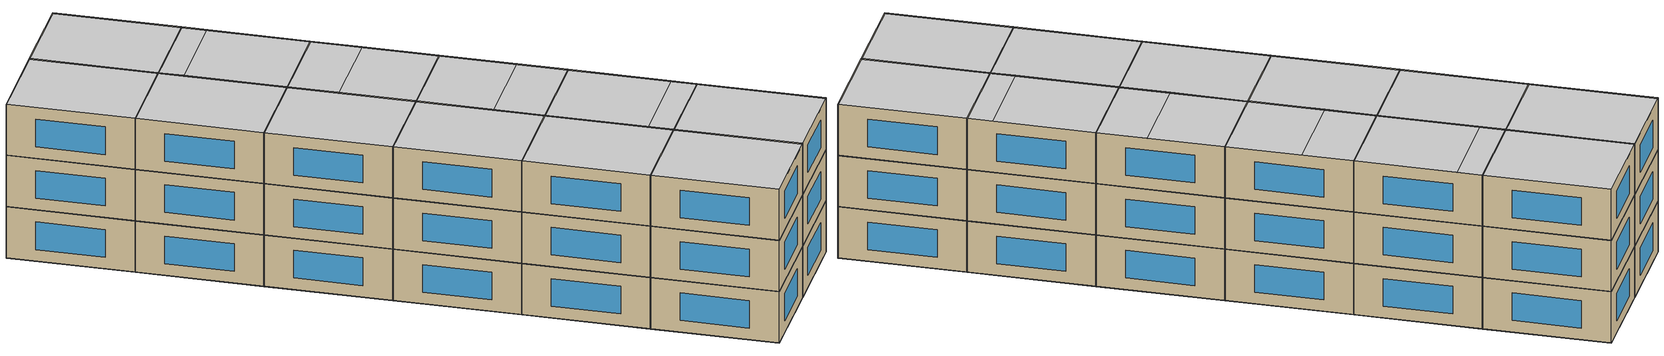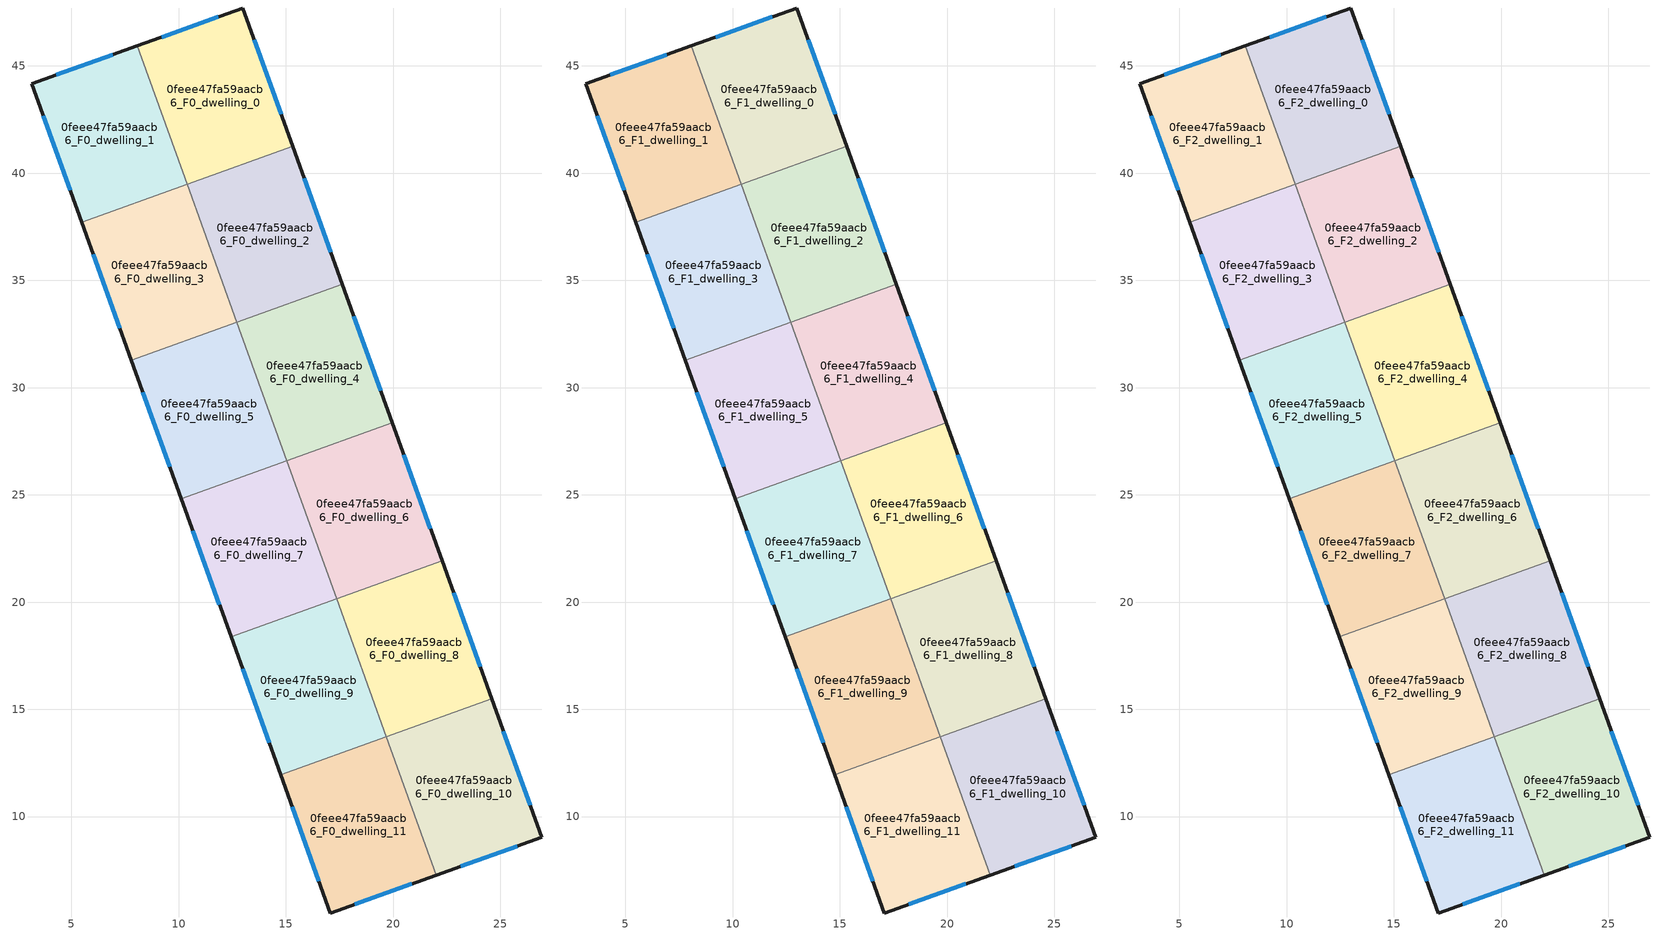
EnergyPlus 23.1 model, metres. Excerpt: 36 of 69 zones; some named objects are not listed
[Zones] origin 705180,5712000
0feee47fa59aacb6_F0_dwelling_0
 floor ground (EU_floor_Construction): 15.32,41.26 13,47.7 8.08,45.94 10.4,39.49 z0
 wall outside (EU_wall_Construction): 8.08,45.94 13,47.7 15.32,41.26 z0:3
 wall to 0feee47fa59aacb6_F0_dwelling_1 (EU_wall_Construction): 10.4,39.49 8.08,45.94 z0:3
 wall to 0feee47fa59aacb6_F0_dwelling_2 (EU_wall_Construction): 15.32,41.26 10.4,39.49 z0:3
 window (EU_Window_Construction): 9.22,46.35 11.86,47.29 / 13.54,46.21 14.78,42.75 z0.69:2.31
0feee47fa59aacb6_F0_dwelling_1
 floor ground (EU_floor_Construction): 10.4,39.49 8.08,45.94 3.16,44.17 5.48,37.72 z0
 wall outside (EU_wall_Construction): 5.48,37.72 3.16,44.17 8.08,45.94 z0:3
 wall to 0feee47fa59aacb6_F0_dwelling_3 (EU_wall_Construction): 10.4,39.49 5.48,37.72 z0:3
 window (EU_Window_Construction): 4.95,39.21 3.7,42.68 / 4.3,44.58 6.94,45.53 z0.69:2.31
0feee47fa59aacb6_F0_dwelling_10
 floor ground (EU_floor_Construction): 26.93,9.03 24.6,15.48 19.69,13.71 22.01,7.27 z0
 wall outside (EU_wall_Construction): 24.6,15.48 26.93,9.03 22.01,7.27 z0:3
 wall to 0feee47fa59aacb6_F0_dwelling_11 (EU_wall_Construction): 22.01,7.27 19.69,13.71 z0:3
 wall to 0feee47fa59aacb6_F0_dwelling_8 (EU_wall_Construction): 19.69,13.71 24.6,15.48 z0:3
 window (EU_Window_Construction): 25.14,13.99 26.39,10.53 / 25.79,8.62 23.15,7.68 z0.69:2.31
0feee47fa59aacb6_F0_dwelling_11
 floor ground (EU_floor_Construction): 22.01,7.27 19.69,13.71 14.77,11.94 17.08,5.5 z0
 wall outside (EU_wall_Construction): 22.01,7.27 17.08,5.5 14.77,11.94 z0:3
 wall to 0feee47fa59aacb6_F0_dwelling_9 (EU_wall_Construction): 14.77,11.94 19.69,13.71 z0:3
 window (EU_Window_Construction): 20.87,6.86 18.22,5.91 / 16.55,6.99 15.3,10.45 z0.69:2.31
0feee47fa59aacb6_F0_dwelling_2
 floor ground (EU_floor_Construction): 17.64,34.82 15.32,41.26 10.4,39.49 12.72,33.04 z0
 wall outside (EU_wall_Construction): 15.32,41.26 17.64,34.82 z0:3
 wall to 0feee47fa59aacb6_F0_dwelling_4 (EU_wall_Construction): 17.64,34.82 12.72,33.04 z0:3
 wall to 0feee47fa59aacb6_F0_dwelling_3 (EU_wall_Construction): 12.72,33.04 10.4,39.49 z0:3
 window (EU_Window_Construction): 15.86,39.77 17.1,36.31 z0.69:2.31
0feee47fa59aacb6_F0_dwelling_3
 floor ground (EU_floor_Construction): 12.72,33.04 10.4,39.49 5.48,37.72 7.8,31.27 z0
 wall outside (EU_wall_Construction): 7.8,31.27 5.48,37.72 z0:3
 wall to 0feee47fa59aacb6_F0_dwelling_5 (EU_wall_Construction): 12.72,33.04 7.8,31.27 z0:3
 window (EU_Window_Construction): 7.27,32.77 6.02,36.23 z0.69:2.31
0feee47fa59aacb6_F0_dwelling_4
 floor ground (EU_floor_Construction): 19.96,28.37 17.64,34.82 12.72,33.04 15.04,26.6 z0
 wall outside (EU_wall_Construction): 17.64,34.82 19.96,28.37 z0:3
 wall to 0feee47fa59aacb6_F0_dwelling_5 (EU_wall_Construction): 15.04,26.6 12.72,33.04 z0:3
 wall to 0feee47fa59aacb6_F0_dwelling_6 (EU_wall_Construction): 19.96,28.37 15.04,26.6 z0:3
 window (EU_Window_Construction): 18.18,33.32 19.42,29.86 z0.69:2.31
0feee47fa59aacb6_F0_dwelling_5
 floor ground (EU_floor_Construction): 15.04,26.6 12.72,33.04 7.8,31.27 10.12,24.83 z0
 wall outside (EU_wall_Construction): 10.12,24.83 7.8,31.27 z0:3
 wall to 0feee47fa59aacb6_F0_dwelling_7 (EU_wall_Construction): 15.04,26.6 10.12,24.83 z0:3
 window (EU_Window_Construction): 9.59,26.32 8.34,29.78 z0.69:2.31
0feee47fa59aacb6_F0_dwelling_6
 floor ground (EU_floor_Construction): 22.28,21.93 19.96,28.37 15.04,26.6 17.36,20.16 z0
 wall outside (EU_wall_Construction): 19.96,28.37 22.28,21.93 z0:3
 wall to 0feee47fa59aacb6_F0_dwelling_7 (EU_wall_Construction): 17.36,20.16 15.04,26.6 z0:3
 wall to 0feee47fa59aacb6_F0_dwelling_8 (EU_wall_Construction): 22.28,21.93 17.36,20.16 z0:3
 window (EU_Window_Construction): 20.5,26.88 21.75,23.42 z0.69:2.31
0feee47fa59aacb6_F0_dwelling_7
 floor ground (EU_floor_Construction): 17.36,20.16 15.04,26.6 10.12,24.83 12.44,18.38 z0
 wall outside (EU_wall_Construction): 12.44,18.38 10.12,24.83 z0:3
 wall to 0feee47fa59aacb6_F0_dwelling_9 (EU_wall_Construction): 17.36,20.16 12.44,18.38 z0:3
 window (EU_Window_Construction): 11.91,19.88 10.66,23.34 z0.69:2.31
0feee47fa59aacb6_F0_dwelling_8
 floor ground (EU_floor_Construction): 24.6,15.48 22.28,21.93 17.36,20.16 19.69,13.71 z0
 wall outside (EU_wall_Construction): 22.28,21.93 24.6,15.48 z0:3
 wall to 0feee47fa59aacb6_F0_dwelling_9 (EU_wall_Construction): 19.69,13.71 17.36,20.16 z0:3
 window (EU_Window_Construction): 22.82,20.43 24.07,16.97 z0.69:2.31
0feee47fa59aacb6_F0_dwelling_9
 floor ground (EU_floor_Construction): 19.69,13.71 17.36,20.16 12.44,18.38 14.77,11.94 z0
 wall outside (EU_wall_Construction): 14.77,11.94 12.44,18.38 z0:3
 window (EU_Window_Construction): 14.23,13.43 12.98,16.89 z0.69:2.31
0feee47fa59aacb6_F1_dwelling_0
 floor to 0feee47fa59aacb6_F0_dwelling_0 (EU_floor_Construction): 15.32,41.26 13,47.7 8.08,45.94 10.4,39.49 z3
 wall outside (EU_wall_Construction): 8.08,45.94 13,47.7 15.32,41.26 z3:6
 wall to 0feee47fa59aacb6_F1_dwelling_1 (EU_wall_Construction): 10.4,39.49 8.08,45.94 z3:6
 wall to 0feee47fa59aacb6_F1_dwelling_2 (EU_wall_Construction): 15.32,41.26 10.4,39.49 z3:6
 window (EU_Window_Construction): 9.22,46.35 11.86,47.29 / 13.54,46.21 14.78,42.75 z3.69:5.31
0feee47fa59aacb6_F1_dwelling_1
 floor to 0feee47fa59aacb6_F0_dwelling_1 (EU_floor_Construction): 10.4,39.49 8.08,45.94 3.16,44.17 5.48,37.72 z3
 wall outside (EU_wall_Construction): 5.48,37.72 3.16,44.17 8.08,45.94 z3:6
 wall to 0feee47fa59aacb6_F1_dwelling_3 (EU_wall_Construction): 10.4,39.49 5.48,37.72 z3:6
 window (EU_Window_Construction): 4.95,39.21 3.7,42.68 / 4.3,44.58 6.94,45.53 z3.69:5.31
0feee47fa59aacb6_F1_dwelling_10
 floor to 0feee47fa59aacb6_F0_dwelling_10 (EU_floor_Construction): 26.93,9.03 24.6,15.48 19.69,13.71 22.01,7.27 z3
 wall outside (EU_wall_Construction): 24.6,15.48 26.93,9.03 22.01,7.27 z3:6
 wall to 0feee47fa59aacb6_F1_dwelling_11 (EU_wall_Construction): 22.01,7.27 19.69,13.71 z3:6
 wall to 0feee47fa59aacb6_F1_dwelling_8 (EU_wall_Construction): 19.69,13.71 24.6,15.48 z3:6
 window (EU_Window_Construction): 25.14,13.99 26.39,10.53 / 25.79,8.62 23.15,7.68 z3.69:5.31
0feee47fa59aacb6_F1_dwelling_11
 floor to 0feee47fa59aacb6_F0_dwelling_11 (EU_floor_Construction): 22.01,7.27 19.69,13.71 14.77,11.94 17.08,5.5 z3
 wall outside (EU_wall_Construction): 22.01,7.27 17.08,5.5 14.77,11.94 z3:6
 wall to 0feee47fa59aacb6_F1_dwelling_9 (EU_wall_Construction): 14.77,11.94 19.69,13.71 z3:6
 window (EU_Window_Construction): 20.87,6.86 18.22,5.91 / 16.55,6.99 15.3,10.45 z3.69:5.31
0feee47fa59aacb6_F1_dwelling_2
 floor to 0feee47fa59aacb6_F0_dwelling_2 (EU_floor_Construction): 17.64,34.82 15.32,41.26 10.4,39.49 12.72,33.04 z3
 wall outside (EU_wall_Construction): 15.32,41.26 17.64,34.82 z3:6
 wall to 0feee47fa59aacb6_F1_dwelling_4 (EU_wall_Construction): 17.64,34.82 12.72,33.04 z3:6
 wall to 0feee47fa59aacb6_F1_dwelling_3 (EU_wall_Construction): 12.72,33.04 10.4,39.49 z3:6
 window (EU_Window_Construction): 15.86,39.77 17.1,36.31 z3.69:5.31
0feee47fa59aacb6_F1_dwelling_3
 floor to 0feee47fa59aacb6_F0_dwelling_3 (EU_floor_Construction): 12.72,33.04 10.4,39.49 5.48,37.72 7.8,31.27 z3
 wall outside (EU_wall_Construction): 7.8,31.27 5.48,37.72 z3:6
 wall to 0feee47fa59aacb6_F1_dwelling_5 (EU_wall_Construction): 12.72,33.04 7.8,31.27 z3:6
 window (EU_Window_Construction): 7.27,32.77 6.02,36.23 z3.69:5.31
0feee47fa59aacb6_F1_dwelling_4
 floor to 0feee47fa59aacb6_F0_dwelling_4 (EU_floor_Construction): 19.96,28.37 17.64,34.82 12.72,33.04 15.04,26.6 z3
 wall outside (EU_wall_Construction): 17.64,34.82 19.96,28.37 z3:6
 wall to 0feee47fa59aacb6_F1_dwelling_5 (EU_wall_Construction): 15.04,26.6 12.72,33.04 z3:6
 wall to 0feee47fa59aacb6_F1_dwelling_6 (EU_wall_Construction): 19.96,28.37 15.04,26.6 z3:6
 window (EU_Window_Construction): 18.18,33.32 19.42,29.86 z3.69:5.31
0feee47fa59aacb6_F1_dwelling_5
 floor to 0feee47fa59aacb6_F0_dwelling_5 (EU_floor_Construction): 15.04,26.6 12.72,33.04 7.8,31.27 10.12,24.83 z3
 wall outside (EU_wall_Construction): 10.12,24.83 7.8,31.27 z3:6
 wall to 0feee47fa59aacb6_F1_dwelling_7 (EU_wall_Construction): 15.04,26.6 10.12,24.83 z3:6
 window (EU_Window_Construction): 9.59,26.32 8.34,29.78 z3.69:5.31
0feee47fa59aacb6_F1_dwelling_6
 floor to 0feee47fa59aacb6_F0_dwelling_6 (EU_floor_Construction): 22.28,21.93 19.96,28.37 15.04,26.6 17.36,20.16 z3
 wall outside (EU_wall_Construction): 19.96,28.37 22.28,21.93 z3:6
 wall to 0feee47fa59aacb6_F1_dwelling_7 (EU_wall_Construction): 17.36,20.16 15.04,26.6 z3:6
 wall to 0feee47fa59aacb6_F1_dwelling_8 (EU_wall_Construction): 22.28,21.93 17.36,20.16 z3:6
 window (EU_Window_Construction): 20.5,26.88 21.75,23.42 z3.69:5.31
0feee47fa59aacb6_F1_dwelling_7
 floor to 0feee47fa59aacb6_F0_dwelling_7 (EU_floor_Construction): 17.36,20.16 15.04,26.6 10.12,24.83 12.44,18.38 z3
 wall outside (EU_wall_Construction): 12.44,18.38 10.12,24.83 z3:6
 wall to 0feee47fa59aacb6_F1_dwelling_9 (EU_wall_Construction): 17.36,20.16 12.44,18.38 z3:6
 window (EU_Window_Construction): 11.91,19.88 10.66,23.34 z3.69:5.31
0feee47fa59aacb6_F1_dwelling_8
 floor to 0feee47fa59aacb6_F0_dwelling_8 (EU_floor_Construction): 24.6,15.48 22.28,21.93 17.36,20.16 19.69,13.71 z3
 wall outside (EU_wall_Construction): 22.28,21.93 24.6,15.48 z3:6
 wall to 0feee47fa59aacb6_F1_dwelling_9 (EU_wall_Construction): 19.69,13.71 17.36,20.16 z3:6
 window (EU_Window_Construction): 22.82,20.43 24.07,16.97 z3.69:5.31
0feee47fa59aacb6_F1_dwelling_9
 floor to 0feee47fa59aacb6_F0_dwelling_9 (EU_floor_Construction): 19.69,13.71 17.36,20.16 12.44,18.38 14.77,11.94 z3
 wall outside (EU_wall_Construction): 14.77,11.94 12.44,18.38 z3:6
 window (EU_Window_Construction): 14.23,13.43 12.98,16.89 z3.69:5.31
0feee47fa59aacb6_F2_dwelling_0
 floor to 0feee47fa59aacb6_F1_dwelling_0 (EU_floor_Construction): 15.32,41.26 13,47.7 8.08,45.94 10.4,39.49 z6
 wall outside (EU_wall_Construction): 8.08,45.94 13,47.7 15.32,41.26 z6:9
 wall to 0feee47fa59aacb6_F2_dwelling_1 (EU_wall_Construction): 10.4,39.49 8.08,45.94 z6:9
 wall to 0feee47fa59aacb6_F2_dwelling_2 (EU_wall_Construction): 15.32,41.26 10.4,39.49 z6:9
 window (EU_Window_Construction): 9.22,46.35 11.86,47.29 / 13.54,46.21 14.78,42.75 z6.69:8.31
 ceiling to 0feee47fa59aacb6_F3_dwelling_4 (EU_floor_Construction): 13,47.7 15.32,41.26 10.4,39.49 8.08,45.94 z9
0feee47fa59aacb6_F2_dwelling_1
 floor to 0feee47fa59aacb6_F1_dwelling_1 (EU_floor_Construction): 10.4,39.49 8.08,45.94 3.16,44.17 5.48,37.72 z6
 wall outside (EU_wall_Construction): 5.48,37.72 3.16,44.17 8.08,45.94 z6:9
 wall to 0feee47fa59aacb6_F2_dwelling_3 (EU_wall_Construction): 10.4,39.49 5.48,37.72 z6:9
 window (EU_Window_Construction): 4.95,39.21 3.7,42.68 / 4.3,44.58 6.94,45.53 z6.69:8.31
 ceiling adiabatic (EU_roof_Construction): 8.08,45.94 10.4,39.5 5.48,37.73 3.16,44.17 z9
 ceiling to 0feee47fa59aacb6_F3_dwelling_9 (EU_floor_Construction): 10.4,39.5 10.4,39.49 5.48,37.73 z9
0feee47fa59aacb6_F2_dwelling_10
 floor to 0feee47fa59aacb6_F1_dwelling_10 (EU_floor_Construction): 26.93,9.03 24.6,15.48 19.69,13.71 22.01,7.27 z6
 wall outside (EU_wall_Construction): 24.6,15.48 26.93,9.03 22.01,7.27 z6:9
 wall to 0feee47fa59aacb6_F2_dwelling_11 (EU_wall_Construction): 22.01,7.27 19.69,13.71 z6:9
 wall to 0feee47fa59aacb6_F2_dwelling_8 (EU_wall_Construction): 19.69,13.71 24.6,15.48 z6:9
 window (EU_Window_Construction): 25.14,13.99 26.39,10.53 / 25.79,8.62 23.15,7.68 z6.69:8.31
 ceiling adiabatic (EU_roof_Construction): 24.6,15.48 26.93,9.03 22.01,7.27 19.69,13.71 z9
0feee47fa59aacb6_F2_dwelling_11
 floor to 0feee47fa59aacb6_F1_dwelling_11 (EU_floor_Construction): 22.01,7.27 19.69,13.71 14.77,11.94 17.08,5.5 z6
 wall outside (EU_wall_Construction): 22.01,7.27 17.08,5.5 14.77,11.94 z6:9
 wall to 0feee47fa59aacb6_F2_dwelling_9 (EU_wall_Construction): 14.77,11.94 19.69,13.71 z6:9
 window (EU_Window_Construction): 20.87,6.86 18.22,5.91 / 16.55,6.99 15.3,10.45 z6.69:8.31
 ceiling to 0feee47fa59aacb6_F3_dwelling_5 (EU_floor_Construction): 19.68,13.71 22,7.27 17.08,5.5 14.77,11.94 z9
 ceiling adiabatic (EU_roof_Construction): 19.69,13.71 22,7.27 19.68,13.71 z9
0feee47fa59aacb6_F2_dwelling_2
 floor to 0feee47fa59aacb6_F1_dwelling_2 (EU_floor_Construction): 17.64,34.82 15.32,41.26 10.4,39.49 12.72,33.04 z6
 wall outside (EU_wall_Construction): 15.32,41.26 17.64,34.82 z6:9
 wall to 0feee47fa59aacb6_F2_dwelling_4 (EU_wall_Construction): 17.64,34.82 12.72,33.04 z6:9
 wall to 0feee47fa59aacb6_F2_dwelling_3 (EU_wall_Construction): 12.72,33.04 10.4,39.49 z6:9
 window (EU_Window_Construction): 15.86,39.77 17.1,36.31 z6.69:8.31
 ceiling to 0feee47fa59aacb6_F3_dwelling_3 (EU_floor_Construction): 15.79,39.97 17.64,34.82 12.72,33.05 10.87,38.2 z9
 ceiling to 0feee47fa59aacb6_F3_dwelling_4 (EU_floor_Construction): 15.32,41.26 15.79,39.97 10.87,38.2 10.4,39.49 z9
0feee47fa59aacb6_F2_dwelling_3
 floor to 0feee47fa59aacb6_F1_dwelling_3 (EU_floor_Construction): 12.72,33.04 10.4,39.49 5.48,37.72 7.8,31.27 z6
 wall outside (EU_wall_Construction): 7.8,31.27 5.48,37.72 z6:9
 wall to 0feee47fa59aacb6_F2_dwelling_5 (EU_wall_Construction): 12.72,33.04 7.8,31.27 z6:9
 window (EU_Window_Construction): 7.27,32.77 6.02,36.23 z6.69:8.31
 ceiling to 0feee47fa59aacb6_F3_dwelling_9 (EU_floor_Construction): 10.4,39.49 12.72,33.05 7.8,31.28 5.48,37.72 z9
 ceiling to 0feee47fa59aacb6_F3_dwelling_8 (EU_floor_Construction): 12.72,33.04 7.8,31.27 7.8,31.28 z9
0feee47fa59aacb6_F2_dwelling_4
 floor to 0feee47fa59aacb6_F1_dwelling_4 (EU_floor_Construction): 19.96,28.37 17.64,34.82 12.72,33.04 15.04,26.6 z6
 wall outside (EU_wall_Construction): 17.64,34.82 19.96,28.37 z6:9
 wall to 0feee47fa59aacb6_F2_dwelling_5 (EU_wall_Construction): 15.04,26.6 12.72,33.04 z6:9
 wall to 0feee47fa59aacb6_F2_dwelling_6 (EU_wall_Construction): 19.96,28.37 15.04,26.6 z6:9
 window (EU_Window_Construction): 18.18,33.32 19.42,29.86 z6.69:8.31
 ceiling to 0feee47fa59aacb6_F3_dwelling_3 (EU_floor_Construction): 17.64,34.82 18.57,32.23 13.65,30.46 12.72,33.05 z9
 ceiling to 0feee47fa59aacb6_F3_dwelling_2 (EU_floor_Construction): 18.57,32.23 19.96,28.37 15.04,26.6 13.65,30.46 z9
0feee47fa59aacb6_F2_dwelling_5
 floor to 0feee47fa59aacb6_F1_dwelling_5 (EU_floor_Construction): 15.04,26.6 12.72,33.04 7.8,31.27 10.12,24.83 z6
 wall outside (EU_wall_Construction): 10.12,24.83 7.8,31.27 z6:9
 wall to 0feee47fa59aacb6_F2_dwelling_7 (EU_wall_Construction): 15.04,26.6 10.12,24.83 z6:9
 window (EU_Window_Construction): 9.59,26.32 8.34,29.78 z6.69:8.31
 ceiling to 0feee47fa59aacb6_F3_dwelling_8 (EU_floor_Construction): 12.72,33.04 15.04,26.61 10.12,24.83 7.8,31.27 z9
0feee47fa59aacb6_F2_dwelling_6
 floor to 0feee47fa59aacb6_F1_dwelling_6 (EU_floor_Construction): 22.28,21.93 19.96,28.37 15.04,26.6 17.36,20.16 z6
 wall outside (EU_wall_Construction): 19.96,28.37 22.28,21.93 z6:9
 wall to 0feee47fa59aacb6_F2_dwelling_7 (EU_wall_Construction): 17.36,20.16 15.04,26.6 z6:9
 wall to 0feee47fa59aacb6_F2_dwelling_8 (EU_wall_Construction): 22.28,21.93 17.36,20.16 z6:9
 window (EU_Window_Construction): 20.5,26.88 21.75,23.42 z6.69:8.31
 ceiling to 0feee47fa59aacb6_F3_dwelling_2 (EU_floor_Construction): 19.96,28.37 21.36,24.5 16.44,22.73 15.04,26.6 z9
 ceiling to 0feee47fa59aacb6_F3_dwelling_1 (EU_floor_Construction): 21.36,24.5 22.28,21.93 17.36,20.16 16.44,22.73 z9
0feee47fa59aacb6_F2_dwelling_7
 floor to 0feee47fa59aacb6_F1_dwelling_7 (EU_floor_Construction): 17.36,20.16 15.04,26.6 10.12,24.83 12.44,18.38 z6
 wall outside (EU_wall_Construction): 12.44,18.38 10.12,24.83 z6:9
 wall to 0feee47fa59aacb6_F2_dwelling_9 (EU_wall_Construction): 17.36,20.16 12.44,18.38 z6:9
 window (EU_Window_Construction): 11.91,19.88 10.66,23.34 z6.69:8.31
 ceiling adiabatic (EU_roof_Construction): 15.04,26.6 17.36,20.16 12.44,18.39 10.12,24.83 z9
 ceiling to 0feee47fa59aacb6_F3_dwelling_6 (EU_floor_Construction): 17.36,20.16 14.97,19.3 12.44,18.39 z9
0feee47fa59aacb6_F2_dwelling_8
 floor to 0feee47fa59aacb6_F1_dwelling_8 (EU_floor_Construction): 24.6,15.48 22.28,21.93 17.36,20.16 19.69,13.71 z6
 wall outside (EU_wall_Construction): 22.28,21.93 24.6,15.48 z6:9
 wall to 0feee47fa59aacb6_F2_dwelling_9 (EU_wall_Construction): 19.69,13.71 17.36,20.16 z6:9
 window (EU_Window_Construction): 22.82,20.43 24.07,16.97 z6.69:8.31
 ceiling to 0feee47fa59aacb6_F3_dwelling_1 (EU_floor_Construction): 22.28,21.93 24.14,16.77 19.22,14.99 17.36,20.16 z9
 ceiling to 0feee47fa59aacb6_F3_dwelling_0 (EU_floor_Construction): 24.14,16.77 24.6,15.48 19.69,13.71 19.22,14.99 z9
0feee47fa59aacb6_F2_dwelling_9
 floor to 0feee47fa59aacb6_F1_dwelling_9 (EU_floor_Construction): 19.69,13.71 17.36,20.16 12.44,18.38 14.77,11.94 z6
 wall outside (EU_wall_Construction): 14.77,11.94 12.44,18.38 z6:9
 window (EU_Window_Construction): 14.23,13.43 12.98,16.89 z6.69:8.31
 ceiling to 0feee47fa59aacb6_F3_dwelling_6 (EU_floor_Construction): 17.36,20.15 19.68,13.72 14.76,11.95 12.44,18.38 z9
 ceiling to 0feee47fa59aacb6_F3_dwelling_5 (EU_floor_Construction): 19.68,13.72 16.96,12.73 14.76,11.95 z9
 roof outside (EU_roof_Construction): 19.68,13.72 14.76,11.95 16.96,12.73 z9
[Building]
EU S2 Campaign: North Axis=0; Terrain=City; Solar Distribution=FullExterior
[Site:Location]
London: Latitude=51.5; Longitude=-0.5; Time Zone=0; Elevation=25
[SizingPeriod:WeatherFileDays]
AnnualSizingPeriod: Begin Month=1; Begin Day of Month=1; End Month=12; End Day of Month=31; Day of Week for Start Day=Monday; Use Weather File Daylight Saving Period=No; Use Weather File Rain and Snow Indicators=No
[MATERIAL]
EU_InternalMass_Material: Roughness=MediumRough; Thickness=0.1; Conductivity=1; Density=1800; Specific Heat=900; Thermal Absorptance=0.9; Solar Absorptance=0.7; Visible Absorptance=0.7
[MATERIAL:NOMASS] Roughness=MediumRough; Thermal Absorptance=0.9; Solar Absorptance=0.7; Visible Absorptance=0.7
Name | Thermal Resistance
EU_wall_NoMass | 0.635353
EU_roof_NoMass | 0.675062
EU_floor_NoMass | 1.96382
[WINDOWMATERIAL:SIMPLEGLAZINGSYSTEM]
EU_Window_SimpleGlazing: UFactor=2.96269; Solar Heat Gain Coefficient=0.76; Visible Transmittance=0.76
[CONSTRUCTION]
EU_wall_Construction: EU_wall_NoMass
EU_roof_Construction: EU_roof_NoMass
EU_floor_Construction: EU_floor_NoMass
EU_InternalMass_Construction: EU_InternalMass_Material
EU_Window_Construction: EU_Window_SimpleGlazing
[ZONE] Type=1; Multiplier=1; Ceiling Height=autocalculate; Floor Area=autocalculate; Part of Total Floor Area=Yes
Name | Volume
0feee47fa59aacb6_F0_dwelling_0; 0feee47fa59aacb6_F1_dwelling_0; 0feee47fa59aacb6_F2_dwelling_0; 0feee47fa59aacb6_F0_dwelling_4; 0feee47fa59aacb6_F1_dwelling_4; 0feee47fa59aacb6_F2_dwelling_4; 0feee47fa59aacb6_F0_dwelling_6; 0feee47fa59aacb6_F1_dwelling_6; 0feee47fa59aacb6_F2_dwelling_6 | 107.44
0feee47fa59aacb6_F0_dwelling_1; 0feee47fa59aacb6_F1_dwelling_1; 0feee47fa59aacb6_F2_dwelling_1 | 107.449
0feee47fa59aacb6_F0_dwelling_10; 0feee47fa59aacb6_F1_dwelling_10; 0feee47fa59aacb6_F2_dwelling_10; 0feee47fa59aacb6_F0_dwelling_7; 0feee47fa59aacb6_F1_dwelling_7; 0feee47fa59aacb6_F2_dwelling_7 | 107.448
0feee47fa59aacb6_F0_dwelling_11; 0feee47fa59aacb6_F1_dwelling_11; 0feee47fa59aacb6_F2_dwelling_11 | 107.434
0feee47fa59aacb6_F0_dwelling_2; 0feee47fa59aacb6_F1_dwelling_2; 0feee47fa59aacb6_F2_dwelling_2 | 107.437
0feee47fa59aacb6_F0_dwelling_3; 0feee47fa59aacb6_F1_dwelling_3; 0feee47fa59aacb6_F2_dwelling_3 | 107.435
0feee47fa59aacb6_F0_dwelling_5; 0feee47fa59aacb6_F1_dwelling_5; 0feee47fa59aacb6_F2_dwelling_5 | 107.428
0feee47fa59aacb6_F0_dwelling_8; 0feee47fa59aacb6_F1_dwelling_8; 0feee47fa59aacb6_F2_dwelling_8 | 107.429
0feee47fa59aacb6_F0_dwelling_9; 0feee47fa59aacb6_F1_dwelling_9; 0feee47fa59aacb6_F2_dwelling_9 | 107.439
[INTERNALMASS] Construction=EU_InternalMass_Construction
Name | Zone or ZoneList | Surface Area
0feee47fa59aacb6_F0_dwelling_0_EU_InternalMass | 0feee47fa59aacb6_F0_dwelling_0 | 35.8132
0feee47fa59aacb6_F0_dwelling_1_EU_InternalMass | 0feee47fa59aacb6_F0_dwelling_1 | 35.8166
0feee47fa59aacb6_F0_dwelling_2_EU_InternalMass | 0feee47fa59aacb6_F0_dwelling_2 | 35.8124
0feee47fa59aacb6_F0_dwelling_3_EU_InternalMass | 0feee47fa59aacb6_F0_dwelling_3 | 35.8119
0feee47fa59aacb6_F0_dwelling_4_EU_InternalMass | 0feee47fa59aacb6_F0_dwelling_4 | 35.8134
0feee47fa59aacb6_F0_dwelling_5_EU_InternalMass | 0feee47fa59aacb6_F0_dwelling_5 | 35.8093
0feee47fa59aacb6_F0_dwelling_6_EU_InternalMass | 0feee47fa59aacb6_F0_dwelling_6 | 35.8134
0feee47fa59aacb6_F0_dwelling_7_EU_InternalMass | 0feee47fa59aacb6_F0_dwelling_7 | 35.8158
0feee47fa59aacb6_F0_dwelling_8_EU_InternalMass | 0feee47fa59aacb6_F0_dwelling_8 | 35.8096
0feee47fa59aacb6_F0_dwelling_9_EU_InternalMass | 0feee47fa59aacb6_F0_dwelling_9 | 35.8132
0feee47fa59aacb6_F0_dwelling_10_EU_InternalMass | 0feee47fa59aacb6_F0_dwelling_10 | 35.8158
0feee47fa59aacb6_F0_dwelling_11_EU_InternalMass | 0feee47fa59aacb6_F0_dwelling_11 | 35.8116
0feee47fa59aacb6_F1_dwelling_0_EU_InternalMass | 0feee47fa59aacb6_F1_dwelling_0 | 35.8132
0feee47fa59aacb6_F1_dwelling_1_EU_InternalMass | 0feee47fa59aacb6_F1_dwelling_1 | 35.8166
0feee47fa59aacb6_F1_dwelling_2_EU_InternalMass | 0feee47fa59aacb6_F1_dwelling_2 | 35.8124
0feee47fa59aacb6_F1_dwelling_3_EU_InternalMass | 0feee47fa59aacb6_F1_dwelling_3 | 35.8119
0feee47fa59aacb6_F1_dwelling_4_EU_InternalMass | 0feee47fa59aacb6_F1_dwelling_4 | 35.8134
0feee47fa59aacb6_F1_dwelling_5_EU_InternalMass | 0feee47fa59aacb6_F1_dwelling_5 | 35.8093
0feee47fa59aacb6_F1_dwelling_6_EU_InternalMass | 0feee47fa59aacb6_F1_dwelling_6 | 35.8134
0feee47fa59aacb6_F1_dwelling_7_EU_InternalMass | 0feee47fa59aacb6_F1_dwelling_7 | 35.8158
0feee47fa59aacb6_F1_dwelling_8_EU_InternalMass | 0feee47fa59aacb6_F1_dwelling_8 | 35.8096
0feee47fa59aacb6_F1_dwelling_9_EU_InternalMass | 0feee47fa59aacb6_F1_dwelling_9 | 35.8132
0feee47fa59aacb6_F1_dwelling_10_EU_InternalMass | 0feee47fa59aacb6_F1_dwelling_10 | 35.8158
0feee47fa59aacb6_F1_dwelling_11_EU_InternalMass | 0feee47fa59aacb6_F1_dwelling_11 | 35.8116
0feee47fa59aacb6_F2_dwelling_0_EU_InternalMass | 0feee47fa59aacb6_F2_dwelling_0 | 35.8132
0feee47fa59aacb6_F2_dwelling_1_EU_InternalMass | 0feee47fa59aacb6_F2_dwelling_1 | 35.8166
0feee47fa59aacb6_F2_dwelling_2_EU_InternalMass | 0feee47fa59aacb6_F2_dwelling_2 | 35.8124
0feee47fa59aacb6_F2_dwelling_3_EU_InternalMass | 0feee47fa59aacb6_F2_dwelling_3 | 35.8119
0feee47fa59aacb6_F2_dwelling_4_EU_InternalMass | 0feee47fa59aacb6_F2_dwelling_4 | 35.8134
0feee47fa59aacb6_F2_dwelling_5_EU_InternalMass | 0feee47fa59aacb6_F2_dwelling_5 | 35.8093
0feee47fa59aacb6_F2_dwelling_6_EU_InternalMass | 0feee47fa59aacb6_F2_dwelling_6 | 35.8134
0feee47fa59aacb6_F2_dwelling_7_EU_InternalMass | 0feee47fa59aacb6_F2_dwelling_7 | 35.8158
0feee47fa59aacb6_F2_dwelling_8_EU_InternalMass | 0feee47fa59aacb6_F2_dwelling_8 | 35.8096
0feee47fa59aacb6_F2_dwelling_9_EU_InternalMass | 0feee47fa59aacb6_F2_dwelling_9 | 35.8132
0feee47fa59aacb6_F2_dwelling_10_EU_InternalMass | 0feee47fa59aacb6_F2_dwelling_10 | 35.8158
0feee47fa59aacb6_F2_dwelling_11_EU_InternalMass | 0feee47fa59aacb6_F2_dwelling_11 | 35.8116
[OTHEREQUIPMENT] Fuel Type=Electricity; Design Level Calculation Method=Watts/Area; Power per Zone Floor Area=1; Fraction Latent=0; Fraction Radiant=0; Fraction Lost=0; Carbon Dioxide Generation Rate=0; EndUse Subcategory=EU_Step8_InternalGains
Name | Zone or ZoneList or Space or SpaceList | Schedule
EU_Step8_InternalGain_0feee47fa59aacb6_F0_dwelling_0_f000 | 0feee47fa59aacb6_F0_dwelling_0 | EU_Step8_GainSchedule_0feee47fa59aacb6_F0_dwelling_0_f000
EU_Step8_InternalGain_0feee47fa59aacb6_F0_dwelling_1_f000 | 0feee47fa59aacb6_F0_dwelling_1 | EU_Step8_GainSchedule_0feee47fa59aacb6_F0_dwelling_1_f000
EU_Step8_InternalGain_0feee47fa59aacb6_F0_dwelling_2_f000 | 0feee47fa59aacb6_F0_dwelling_2 | EU_Step8_GainSchedule_0feee47fa59aacb6_F0_dwelling_2_f000
EU_Step8_InternalGain_0feee47fa59aacb6_F0_dwelling_3_f000 | 0feee47fa59aacb6_F0_dwelling_3 | EU_Step8_GainSchedule_0feee47fa59aacb6_F0_dwelling_3_f000
EU_Step8_InternalGain_0feee47fa59aacb6_F0_dwelling_4_f000 | 0feee47fa59aacb6_F0_dwelling_4 | EU_Step8_GainSchedule_0feee47fa59aacb6_F0_dwelling_4_f000
EU_Step8_InternalGain_0feee47fa59aacb6_F0_dwelling_5_f000 | 0feee47fa59aacb6_F0_dwelling_5 | EU_Step8_GainSchedule_0feee47fa59aacb6_F0_dwelling_5_f000
EU_Step8_InternalGain_0feee47fa59aacb6_F0_dwelling_6_f000 | 0feee47fa59aacb6_F0_dwelling_6 | EU_Step8_GainSchedule_0feee47fa59aacb6_F0_dwelling_6_f000
EU_Step8_InternalGain_0feee47fa59aacb6_F0_dwelling_7_f000 | 0feee47fa59aacb6_F0_dwelling_7 | EU_Step8_GainSchedule_0feee47fa59aacb6_F0_dwelling_7_f000
EU_Step8_InternalGain_0feee47fa59aacb6_F0_dwelling_8_f000 | 0feee47fa59aacb6_F0_dwelling_8 | EU_Step8_GainSchedule_0feee47fa59aacb6_F0_dwelling_8_f000
EU_Step8_InternalGain_0feee47fa59aacb6_F0_dwelling_9_f000 | 0feee47fa59aacb6_F0_dwelling_9 | EU_Step8_GainSchedule_0feee47fa59aacb6_F0_dwelling_9_f000
EU_Step8_InternalGain_0feee47fa59aacb6_F0_dwelling_10_f000 | 0feee47fa59aacb6_F0_dwelling_10 | EU_Step8_GainSchedule_0feee47fa59aacb6_F0_dwelling_10_f000
EU_Step8_InternalGain_0feee47fa59aacb6_F0_dwelling_11_f000 | 0feee47fa59aacb6_F0_dwelling_11 | EU_Step8_GainSchedule_0feee47fa59aacb6_F0_dwelling_11_f000
EU_Step8_InternalGain_0feee47fa59aacb6_F1_dwelling_0_f000 | 0feee47fa59aacb6_F1_dwelling_0 | EU_Step8_GainSchedule_0feee47fa59aacb6_F1_dwelling_0_f000
EU_Step8_InternalGain_0feee47fa59aacb6_F1_dwelling_1_f000 | 0feee47fa59aacb6_F1_dwelling_1 | EU_Step8_GainSchedule_0feee47fa59aacb6_F1_dwelling_1_f000
EU_Step8_InternalGain_0feee47fa59aacb6_F1_dwelling_2_f000 | 0feee47fa59aacb6_F1_dwelling_2 | EU_Step8_GainSchedule_0feee47fa59aacb6_F1_dwelling_2_f000
EU_Step8_InternalGain_0feee47fa59aacb6_F1_dwelling_3_f000 | 0feee47fa59aacb6_F1_dwelling_3 | EU_Step8_GainSchedule_0feee47fa59aacb6_F1_dwelling_3_f000
EU_Step8_InternalGain_0feee47fa59aacb6_F1_dwelling_4_f000 | 0feee47fa59aacb6_F1_dwelling_4 | EU_Step8_GainSchedule_0feee47fa59aacb6_F1_dwelling_4_f000
EU_Step8_InternalGain_0feee47fa59aacb6_F1_dwelling_5_f000 | 0feee47fa59aacb6_F1_dwelling_5 | EU_Step8_GainSchedule_0feee47fa59aacb6_F1_dwelling_5_f000
EU_Step8_InternalGain_0feee47fa59aacb6_F1_dwelling_6_f000 | 0feee47fa59aacb6_F1_dwelling_6 | EU_Step8_GainSchedule_0feee47fa59aacb6_F1_dwelling_6_f000
EU_Step8_InternalGain_0feee47fa59aacb6_F1_dwelling_7_f000 | 0feee47fa59aacb6_F1_dwelling_7 | EU_Step8_GainSchedule_0feee47fa59aacb6_F1_dwelling_7_f000
EU_Step8_InternalGain_0feee47fa59aacb6_F1_dwelling_8_f000 | 0feee47fa59aacb6_F1_dwelling_8 | EU_Step8_GainSchedule_0feee47fa59aacb6_F1_dwelling_8_f000
EU_Step8_InternalGain_0feee47fa59aacb6_F1_dwelling_9_f000 | 0feee47fa59aacb6_F1_dwelling_9 | EU_Step8_GainSchedule_0feee47fa59aacb6_F1_dwelling_9_f000
EU_Step8_InternalGain_0feee47fa59aacb6_F1_dwelling_10_f000 | 0feee47fa59aacb6_F1_dwelling_10 | EU_Step8_GainSchedule_0feee47fa59aacb6_F1_dwelling_10_f000
EU_Step8_InternalGain_0feee47fa59aacb6_F1_dwelling_11_f000 | 0feee47fa59aacb6_F1_dwelling_11 | EU_Step8_GainSchedule_0feee47fa59aacb6_F1_dwelling_11_f000
EU_Step8_InternalGain_0feee47fa59aacb6_F2_dwelling_0_f000 | 0feee47fa59aacb6_F2_dwelling_0 | EU_Step8_GainSchedule_0feee47fa59aacb6_F2_dwelling_0_f000
EU_Step8_InternalGain_0feee47fa59aacb6_F2_dwelling_1_f000 | 0feee47fa59aacb6_F2_dwelling_1 | EU_Step8_GainSchedule_0feee47fa59aacb6_F2_dwelling_1_f000
EU_Step8_InternalGain_0feee47fa59aacb6_F2_dwelling_2_f000 | 0feee47fa59aacb6_F2_dwelling_2 | EU_Step8_GainSchedule_0feee47fa59aacb6_F2_dwelling_2_f000
EU_Step8_InternalGain_0feee47fa59aacb6_F2_dwelling_3_f000 | 0feee47fa59aacb6_F2_dwelling_3 | EU_Step8_GainSchedule_0feee47fa59aacb6_F2_dwelling_3_f000
EU_Step8_InternalGain_0feee47fa59aacb6_F2_dwelling_4_f000 | 0feee47fa59aacb6_F2_dwelling_4 | EU_Step8_GainSchedule_0feee47fa59aacb6_F2_dwelling_4_f000
EU_Step8_InternalGain_0feee47fa59aacb6_F2_dwelling_5_f000 | 0feee47fa59aacb6_F2_dwelling_5 | EU_Step8_GainSchedule_0feee47fa59aacb6_F2_dwelling_5_f000
EU_Step8_InternalGain_0feee47fa59aacb6_F2_dwelling_6_f000 | 0feee47fa59aacb6_F2_dwelling_6 | EU_Step8_GainSchedule_0feee47fa59aacb6_F2_dwelling_6_f000
EU_Step8_InternalGain_0feee47fa59aacb6_F2_dwelling_7_f000 | 0feee47fa59aacb6_F2_dwelling_7 | EU_Step8_GainSchedule_0feee47fa59aacb6_F2_dwelling_7_f000
EU_Step8_InternalGain_0feee47fa59aacb6_F2_dwelling_8_f000 | 0feee47fa59aacb6_F2_dwelling_8 | EU_Step8_GainSchedule_0feee47fa59aacb6_F2_dwelling_8_f000
EU_Step8_InternalGain_0feee47fa59aacb6_F2_dwelling_9_f000 | 0feee47fa59aacb6_F2_dwelling_9 | EU_Step8_GainSchedule_0feee47fa59aacb6_F2_dwelling_9_f000
EU_Step8_InternalGain_0feee47fa59aacb6_F2_dwelling_10_f000 | 0feee47fa59aacb6_F2_dwelling_10 | EU_Step8_GainSchedule_0feee47fa59aacb6_F2_dwelling_10_f000
EU_Step8_InternalGain_0feee47fa59aacb6_F2_dwelling_11_f000 | 0feee47fa59aacb6_F2_dwelling_11 | EU_Step8_GainSchedule_0feee47fa59aacb6_F2_dwelling_11_f000
[ZONEVENTILATION:DESIGNFLOWRATE] Schedule=EU_AlwaysOn; Design Flow Rate Calculation Method=AirChanges/Hour; Air Changes per Hour=0.555504; Ventilation Type=Natural; Fan Pressure Rise=0; Fan Total Efficiency=1; Constant Term Coefficient=1; Temperature Term Coefficient=0; Velocity Term Coefficient=0; Velocity Squared Term Coefficient=0; Minimum Indoor Temperature=-100; Maximum Indoor Temperature=100; Delta Temperature=-100; Minimum Outdoor Temperature=-100; Maximum Outdoor Temperature=100; Maximum Wind Speed=40
Name | Zone or ZoneList or Space or SpaceList
EU_ConstantAir_0feee47fa59aacb6_F0_dwelling_0 | 0feee47fa59aacb6_F0_dwelling_0
EU_ConstantAir_0feee47fa59aacb6_F0_dwelling_1 | 0feee47fa59aacb6_F0_dwelling_1
EU_ConstantAir_0feee47fa59aacb6_F0_dwelling_2 | 0feee47fa59aacb6_F0_dwelling_2
EU_ConstantAir_0feee47fa59aacb6_F0_dwelling_3 | 0feee47fa59aacb6_F0_dwelling_3
EU_ConstantAir_0feee47fa59aacb6_F0_dwelling_4 | 0feee47fa59aacb6_F0_dwelling_4
EU_ConstantAir_0feee47fa59aacb6_F0_dwelling_5 | 0feee47fa59aacb6_F0_dwelling_5
EU_ConstantAir_0feee47fa59aacb6_F0_dwelling_6 | 0feee47fa59aacb6_F0_dwelling_6
EU_ConstantAir_0feee47fa59aacb6_F0_dwelling_7 | 0feee47fa59aacb6_F0_dwelling_7
EU_ConstantAir_0feee47fa59aacb6_F0_dwelling_8 | 0feee47fa59aacb6_F0_dwelling_8
EU_ConstantAir_0feee47fa59aacb6_F0_dwelling_9 | 0feee47fa59aacb6_F0_dwelling_9
EU_ConstantAir_0feee47fa59aacb6_F0_dwelling_10 | 0feee47fa59aacb6_F0_dwelling_10
EU_ConstantAir_0feee47fa59aacb6_F0_dwelling_11 | 0feee47fa59aacb6_F0_dwelling_11
EU_ConstantAir_0feee47fa59aacb6_F1_dwelling_0 | 0feee47fa59aacb6_F1_dwelling_0
EU_ConstantAir_0feee47fa59aacb6_F1_dwelling_1 | 0feee47fa59aacb6_F1_dwelling_1
EU_ConstantAir_0feee47fa59aacb6_F1_dwelling_2 | 0feee47fa59aacb6_F1_dwelling_2
EU_ConstantAir_0feee47fa59aacb6_F1_dwelling_3 | 0feee47fa59aacb6_F1_dwelling_3
EU_ConstantAir_0feee47fa59aacb6_F1_dwelling_4 | 0feee47fa59aacb6_F1_dwelling_4
EU_ConstantAir_0feee47fa59aacb6_F1_dwelling_5 | 0feee47fa59aacb6_F1_dwelling_5
EU_ConstantAir_0feee47fa59aacb6_F1_dwelling_6 | 0feee47fa59aacb6_F1_dwelling_6
EU_ConstantAir_0feee47fa59aacb6_F1_dwelling_7 | 0feee47fa59aacb6_F1_dwelling_7
EU_ConstantAir_0feee47fa59aacb6_F1_dwelling_8 | 0feee47fa59aacb6_F1_dwelling_8
EU_ConstantAir_0feee47fa59aacb6_F1_dwelling_9 | 0feee47fa59aacb6_F1_dwelling_9
EU_ConstantAir_0feee47fa59aacb6_F1_dwelling_10 | 0feee47fa59aacb6_F1_dwelling_10
EU_ConstantAir_0feee47fa59aacb6_F1_dwelling_11 | 0feee47fa59aacb6_F1_dwelling_11
EU_ConstantAir_0feee47fa59aacb6_F2_dwelling_0 | 0feee47fa59aacb6_F2_dwelling_0
EU_ConstantAir_0feee47fa59aacb6_F2_dwelling_1 | 0feee47fa59aacb6_F2_dwelling_1
EU_ConstantAir_0feee47fa59aacb6_F2_dwelling_2 | 0feee47fa59aacb6_F2_dwelling_2
EU_ConstantAir_0feee47fa59aacb6_F2_dwelling_3 | 0feee47fa59aacb6_F2_dwelling_3
EU_ConstantAir_0feee47fa59aacb6_F2_dwelling_4 | 0feee47fa59aacb6_F2_dwelling_4
EU_ConstantAir_0feee47fa59aacb6_F2_dwelling_5 | 0feee47fa59aacb6_F2_dwelling_5
EU_ConstantAir_0feee47fa59aacb6_F2_dwelling_6 | 0feee47fa59aacb6_F2_dwelling_6
EU_ConstantAir_0feee47fa59aacb6_F2_dwelling_7 | 0feee47fa59aacb6_F2_dwelling_7
EU_ConstantAir_0feee47fa59aacb6_F2_dwelling_8 | 0feee47fa59aacb6_F2_dwelling_8
EU_ConstantAir_0feee47fa59aacb6_F2_dwelling_9 | 0feee47fa59aacb6_F2_dwelling_9
EU_ConstantAir_0feee47fa59aacb6_F2_dwelling_10 | 0feee47fa59aacb6_F2_dwelling_10
EU_ConstantAir_0feee47fa59aacb6_F2_dwelling_11 | 0feee47fa59aacb6_F2_dwelling_11
[HVACTEMPLATE:THERMOSTAT] Constant Heating Setpoint=20; Constant Cooling Setpoint=50
EU_HeatOnly_0feee47fa59aacb6_F0_dwelling_0; EU_HeatOnly_0feee47fa59aacb6_F0_dwelling_1; EU_HeatOnly_0feee47fa59aacb6_F0_dwelling_2; EU_HeatOnly_0feee47fa59aacb6_F0_dwelling_3
[HVACTEMPLATE:ZONE:IDEALLOADSAIRSYSTEM] System Availability Schedule=EU_AlwaysOn; Maximum Heating Supply Air Temperature=50; Minimum Cooling Supply Air Temperature=13; Maximum Heating Supply Air Humidity Ratio=0.0156; Minimum Cooling Supply Air Humidity Ratio=0.0077; Heating Limit=NoLimit; Cooling Limit=NoLimit; Heating Availability Schedule=EU_AlwaysOn; Cooling Availability Schedule=EU_CoolingOff; Dehumidification Control Type=ConstantSensibleHeatRatio; Cooling Sensible Heat Ratio=0.7; Dehumidification Setpoint=60; Humidification Control Type=None; Humidification Setpoint=30; Outdoor Air Method=None; Outdoor Air Flow Rate per Person=0.00944; Outdoor Air Flow Rate per Zone Floor Area=0; Outdoor Air Flow Rate per Zone=0; Demand Controlled Ventilation Type=None; Outdoor Air Economizer Type=NoEconomizer; Heat Recovery Type=None; Sensible Heat Recovery Effectiveness=0.7; Latent Heat Recovery Effectiveness=0.65
Name | Template Thermostat
0feee47fa59aacb6_F0_dwelling_0 | EU_HeatOnly_0feee47fa59aacb6_F0_dwelling_0
0feee47fa59aacb6_F0_dwelling_1 | EU_HeatOnly_0feee47fa59aacb6_F0_dwelling_1
0feee47fa59aacb6_F0_dwelling_2 | EU_HeatOnly_0feee47fa59aacb6_F0_dwelling_2
0feee47fa59aacb6_F0_dwelling_3 | EU_HeatOnly_0feee47fa59aacb6_F0_dwelling_3
0feee47fa59aacb6_F0_dwelling_4 | EU_HeatOnly_0feee47fa59aacb6_F0_dwelling_4
0feee47fa59aacb6_F0_dwelling_5 | EU_HeatOnly_0feee47fa59aacb6_F0_dwelling_5
0feee47fa59aacb6_F0_dwelling_6 | EU_HeatOnly_0feee47fa59aacb6_F0_dwelling_6
0feee47fa59aacb6_F0_dwelling_7 | EU_HeatOnly_0feee47fa59aacb6_F0_dwelling_7
0feee47fa59aacb6_F0_dwelling_8 | EU_HeatOnly_0feee47fa59aacb6_F0_dwelling_8
0feee47fa59aacb6_F0_dwelling_9 | EU_HeatOnly_0feee47fa59aacb6_F0_dwelling_9
0feee47fa59aacb6_F0_dwelling_10 | EU_HeatOnly_0feee47fa59aacb6_F0_dwelling_10
0feee47fa59aacb6_F0_dwelling_11 | EU_HeatOnly_0feee47fa59aacb6_F0_dwelling_11
0feee47fa59aacb6_F1_dwelling_0 | EU_HeatOnly_0feee47fa59aacb6_F1_dwelling_0
0feee47fa59aacb6_F1_dwelling_1 | EU_HeatOnly_0feee47fa59aacb6_F1_dwelling_1
0feee47fa59aacb6_F1_dwelling_2 | EU_HeatOnly_0feee47fa59aacb6_F1_dwelling_2
0feee47fa59aacb6_F1_dwelling_3 | EU_HeatOnly_0feee47fa59aacb6_F1_dwelling_3
0feee47fa59aacb6_F1_dwelling_4 | EU_HeatOnly_0feee47fa59aacb6_F1_dwelling_4
0feee47fa59aacb6_F1_dwelling_5 | EU_HeatOnly_0feee47fa59aacb6_F1_dwelling_5
0feee47fa59aacb6_F1_dwelling_6 | EU_HeatOnly_0feee47fa59aacb6_F1_dwelling_6
0feee47fa59aacb6_F1_dwelling_7 | EU_HeatOnly_0feee47fa59aacb6_F1_dwelling_7
0feee47fa59aacb6_F1_dwelling_8 | EU_HeatOnly_0feee47fa59aacb6_F1_dwelling_8
0feee47fa59aacb6_F1_dwelling_9 | EU_HeatOnly_0feee47fa59aacb6_F1_dwelling_9
0feee47fa59aacb6_F1_dwelling_10 | EU_HeatOnly_0feee47fa59aacb6_F1_dwelling_10
0feee47fa59aacb6_F1_dwelling_11 | EU_HeatOnly_0feee47fa59aacb6_F1_dwelling_11
0feee47fa59aacb6_F2_dwelling_0 | EU_HeatOnly_0feee47fa59aacb6_F2_dwelling_0
0feee47fa59aacb6_F2_dwelling_1 | EU_HeatOnly_0feee47fa59aacb6_F2_dwelling_1
0feee47fa59aacb6_F2_dwelling_2 | EU_HeatOnly_0feee47fa59aacb6_F2_dwelling_2
0feee47fa59aacb6_F2_dwelling_3 | EU_HeatOnly_0feee47fa59aacb6_F2_dwelling_3
0feee47fa59aacb6_F2_dwelling_4 | EU_HeatOnly_0feee47fa59aacb6_F2_dwelling_4
0feee47fa59aacb6_F2_dwelling_5 | EU_HeatOnly_0feee47fa59aacb6_F2_dwelling_5
0feee47fa59aacb6_F2_dwelling_6 | EU_HeatOnly_0feee47fa59aacb6_F2_dwelling_6
0feee47fa59aacb6_F2_dwelling_7 | EU_HeatOnly_0feee47fa59aacb6_F2_dwelling_7
0feee47fa59aacb6_F2_dwelling_8 | EU_HeatOnly_0feee47fa59aacb6_F2_dwelling_8
0feee47fa59aacb6_F2_dwelling_9 | EU_HeatOnly_0feee47fa59aacb6_F2_dwelling_9
0feee47fa59aacb6_F2_dwelling_10 | EU_HeatOnly_0feee47fa59aacb6_F2_dwelling_10
0feee47fa59aacb6_F2_dwelling_11 | EU_HeatOnly_0feee47fa59aacb6_F2_dwelling_11
[SIZING:ZONE] Zone Cooling Design Supply Air Temperature Input Method=SupplyAirTemperature; Zone Cooling Design Supply Air Temperature=13; Zone Heating Design Supply Air Temperature Input Method=SupplyAirTemperature; Zone Heating Design Supply Air Temperature=50; Zone Cooling Design Supply Air Humidity Ratio=0.008; Zone Heating Design Supply Air Humidity Ratio=0.008; Cooling Design Air Flow Method=DesignDay; Cooling Design Air Flow Rate=0; Cooling Minimum Air Flow per Zone Floor Area=0.000762; Cooling Minimum Air Flow=0; Cooling Minimum Air Flow Fraction=0.2; Heating Design Air Flow Method=DesignDay; Heating Design Air Flow Rate=0; Heating Maximum Air Flow per Zone Floor Area=0.002032; Heating Maximum Air Flow=0.141576; Heating Maximum Air Flow Fraction=0.3; Account for Dedicated Outdoor Air System=No; Dedicated Outdoor Air System Control Strategy=NeutralSupplyAir; Dedicated Outdoor Air Low Setpoint Temperature for Design=autosize; Dedicated Outdoor Air High Setpoint Temperature for Design=autosize; Zone Load Sizing Method=Sensible Load Only No Latent Load; Zone Latent Cooling Design Supply Air Humidity Ratio Input Method=HumidityRatioDifference; Zone Cooling Design Supply Air Humidity Ratio Difference=0.005; Zone Latent Heating Design Supply Air Humidity Ratio Input Method=HumidityRatioDifference; Zone Humidification Design Supply Air Humidity Ratio Difference=0.005
0feee47fa59aacb6_F0_dwelling_0; 0feee47fa59aacb6_F0_dwelling_1; 0feee47fa59aacb6_F0_dwelling_2; 0feee47fa59aacb6_F0_dwelling_3; 0feee47fa59aacb6_F0_dwelling_4; 0feee47fa59aacb6_F0_dwelling_5; 0feee47fa59aacb6_F0_dwelling_6; 0feee47fa59aacb6_F0_dwelling_7; 0feee47fa59aacb6_F0_dwelling_8; 0feee47fa59aacb6_F0_dwelling_9; 0feee47fa59aacb6_F0_dwelling_10; 0feee47fa59aacb6_F0_dwelling_11; 0feee47fa59aacb6_F1_dwelling_0; 0feee47fa59aacb6_F1_dwelling_1; 0feee47fa59aacb6_F1_dwelling_2; 0feee47fa59aacb6_F1_dwelling_3; 0feee47fa59aacb6_F1_dwelling_4; 0feee47fa59aacb6_F1_dwelling_5; 0feee47fa59aacb6_F1_dwelling_6; 0feee47fa59aacb6_F1_dwelling_7; 0feee47fa59aacb6_F1_dwelling_8; 0feee47fa59aacb6_F1_dwelling_9; 0feee47fa59aacb6_F1_dwelling_10; 0feee47fa59aacb6_F1_dwelling_11; 0feee47fa59aacb6_F2_dwelling_0; 0feee47fa59aacb6_F2_dwelling_1; 0feee47fa59aacb6_F2_dwelling_2; 0feee47fa59aacb6_F2_dwelling_3; 0feee47fa59aacb6_F2_dwelling_4; 0feee47fa59aacb6_F2_dwelling_5; 0feee47fa59aacb6_F2_dwelling_6; 0feee47fa59aacb6_F2_dwelling_7; 0feee47fa59aacb6_F2_dwelling_8; 0feee47fa59aacb6_F2_dwelling_9; 0feee47fa59aacb6_F2_dwelling_10; 0feee47fa59aacb6_F2_dwelling_11
[SCHEDULE:CONSTANT]
Name | Hourly Value
EU_AlwaysOn | 1
EU_CoolingOff | 0
[SCHEDULE:FILE] Column Number=1; Rows to Skip at Top=0; Number of Hours of Data=8760; Column Separator=Comma; Interpolate to Timestep=No; Minutes per Item=60; Adjust Schedule for Daylight Savings=Yes
Name | File
EU_Step8_GainSchedule_0feee47fa59aacb6_F0_dwelling_0_f000 | ../../schedules/0feee47fa59aacb6/0feee47fa59aacb6_F0_dwelling_0_f000_gain.csv
EU_Step8_GainSchedule_0feee47fa59aacb6_F0_dwelling_1_f000 | ../../schedules/0feee47fa59aacb6/0feee47fa59aacb6_F0_dwelling_1_f000_gain.csv
EU_Step8_GainSchedule_0feee47fa59aacb6_F0_dwelling_2_f000 | ../../schedules/0feee47fa59aacb6/0feee47fa59aacb6_F0_dwelling_2_f000_gain.csv
EU_Step8_GainSchedule_0feee47fa59aacb6_F0_dwelling_3_f000 | ../../schedules/0feee47fa59aacb6/0feee47fa59aacb6_F0_dwelling_3_f000_gain.csv
EU_Step8_GainSchedule_0feee47fa59aacb6_F0_dwelling_4_f000 | ../../schedules/0feee47fa59aacb6/0feee47fa59aacb6_F0_dwelling_4_f000_gain.csv
EU_Step8_GainSchedule_0feee47fa59aacb6_F0_dwelling_5_f000 | ../../schedules/0feee47fa59aacb6/0feee47fa59aacb6_F0_dwelling_5_f000_gain.csv
EU_Step8_GainSchedule_0feee47fa59aacb6_F0_dwelling_6_f000 | ../../schedules/0feee47fa59aacb6/0feee47fa59aacb6_F0_dwelling_6_f000_gain.csv
EU_Step8_GainSchedule_0feee47fa59aacb6_F0_dwelling_7_f000 | ../../schedules/0feee47fa59aacb6/0feee47fa59aacb6_F0_dwelling_7_f000_gain.csv
EU_Step8_GainSchedule_0feee47fa59aacb6_F0_dwelling_8_f000 | ../../schedules/0feee47fa59aacb6/0feee47fa59aacb6_F0_dwelling_8_f000_gain.csv
EU_Step8_GainSchedule_0feee47fa59aacb6_F0_dwelling_9_f000 | ../../schedules/0feee47fa59aacb6/0feee47fa59aacb6_F0_dwelling_9_f000_gain.csv
EU_Step8_GainSchedule_0feee47fa59aacb6_F0_dwelling_10_f000 | ../../schedules/0feee47fa59aacb6/0feee47fa59aacb6_F0_dwelling_10_f000_gain.csv
EU_Step8_GainSchedule_0feee47fa59aacb6_F0_dwelling_11_f000 | ../../schedules/0feee47fa59aacb6/0feee47fa59aacb6_F0_dwelling_11_f000_gain.csv
EU_Step8_GainSchedule_0feee47fa59aacb6_F1_dwelling_0_f000 | ../../schedules/0feee47fa59aacb6/0feee47fa59aacb6_F1_dwelling_0_f000_gain.csv
EU_Step8_GainSchedule_0feee47fa59aacb6_F1_dwelling_1_f000 | ../../schedules/0feee47fa59aacb6/0feee47fa59aacb6_F1_dwelling_1_f000_gain.csv
EU_Step8_GainSchedule_0feee47fa59aacb6_F1_dwelling_2_f000 | ../../schedules/0feee47fa59aacb6/0feee47fa59aacb6_F1_dwelling_2_f000_gain.csv
EU_Step8_GainSchedule_0feee47fa59aacb6_F1_dwelling_3_f000 | ../../schedules/0feee47fa59aacb6/0feee47fa59aacb6_F1_dwelling_3_f000_gain.csv
EU_Step8_GainSchedule_0feee47fa59aacb6_F1_dwelling_4_f000 | ../../schedules/0feee47fa59aacb6/0feee47fa59aacb6_F1_dwelling_4_f000_gain.csv
EU_Step8_GainSchedule_0feee47fa59aacb6_F1_dwelling_5_f000 | ../../schedules/0feee47fa59aacb6/0feee47fa59aacb6_F1_dwelling_5_f000_gain.csv
EU_Step8_GainSchedule_0feee47fa59aacb6_F1_dwelling_6_f000 | ../../schedules/0feee47fa59aacb6/0feee47fa59aacb6_F1_dwelling_6_f000_gain.csv
EU_Step8_GainSchedule_0feee47fa59aacb6_F1_dwelling_7_f000 | ../../schedules/0feee47fa59aacb6/0feee47fa59aacb6_F1_dwelling_7_f000_gain.csv
EU_Step8_GainSchedule_0feee47fa59aacb6_F1_dwelling_8_f000 | ../../schedules/0feee47fa59aacb6/0feee47fa59aacb6_F1_dwelling_8_f000_gain.csv
EU_Step8_GainSchedule_0feee47fa59aacb6_F1_dwelling_9_f000 | ../../schedules/0feee47fa59aacb6/0feee47fa59aacb6_F1_dwelling_9_f000_gain.csv
EU_Step8_GainSchedule_0feee47fa59aacb6_F1_dwelling_10_f000 | ../../schedules/0feee47fa59aacb6/0feee47fa59aacb6_F1_dwelling_10_f000_gain.csv
EU_Step8_GainSchedule_0feee47fa59aacb6_F1_dwelling_11_f000 | ../../schedules/0feee47fa59aacb6/0feee47fa59aacb6_F1_dwelling_11_f000_gain.csv
EU_Step8_GainSchedule_0feee47fa59aacb6_F2_dwelling_0_f000 | ../../schedules/0feee47fa59aacb6/0feee47fa59aacb6_F2_dwelling_0_f000_gain.csv
EU_Step8_GainSchedule_0feee47fa59aacb6_F2_dwelling_1_f000 | ../../schedules/0feee47fa59aacb6/0feee47fa59aacb6_F2_dwelling_1_f000_gain.csv
EU_Step8_GainSchedule_0feee47fa59aacb6_F2_dwelling_2_f000 | ../../schedules/0feee47fa59aacb6/0feee47fa59aacb6_F2_dwelling_2_f000_gain.csv
EU_Step8_GainSchedule_0feee47fa59aacb6_F2_dwelling_3_f000 | ../../schedules/0feee47fa59aacb6/0feee47fa59aacb6_F2_dwelling_3_f000_gain.csv
EU_Step8_GainSchedule_0feee47fa59aacb6_F2_dwelling_4_f000 | ../../schedules/0feee47fa59aacb6/0feee47fa59aacb6_F2_dwelling_4_f000_gain.csv
EU_Step8_GainSchedule_0feee47fa59aacb6_F2_dwelling_5_f000 | ../../schedules/0feee47fa59aacb6/0feee47fa59aacb6_F2_dwelling_5_f000_gain.csv
EU_Step8_GainSchedule_0feee47fa59aacb6_F2_dwelling_6_f000 | ../../schedules/0feee47fa59aacb6/0feee47fa59aacb6_F2_dwelling_6_f000_gain.csv
EU_Step8_GainSchedule_0feee47fa59aacb6_F2_dwelling_7_f000 | ../../schedules/0feee47fa59aacb6/0feee47fa59aacb6_F2_dwelling_7_f000_gain.csv
EU_Step8_GainSchedule_0feee47fa59aacb6_F2_dwelling_8_f000 | ../../schedules/0feee47fa59aacb6/0feee47fa59aacb6_F2_dwelling_8_f000_gain.csv
EU_Step8_GainSchedule_0feee47fa59aacb6_F2_dwelling_9_f000 | ../../schedules/0feee47fa59aacb6/0feee47fa59aacb6_F2_dwelling_9_f000_gain.csv
EU_Step8_GainSchedule_0feee47fa59aacb6_F2_dwelling_10_f000 | ../../schedules/0feee47fa59aacb6/0feee47fa59aacb6_F2_dwelling_10_f000_gain.csv
EU_Step8_GainSchedule_0feee47fa59aacb6_F2_dwelling_11_f000 | ../../schedules/0feee47fa59aacb6/0feee47fa59aacb6_F2_dwelling_11_f000_gain.csv
